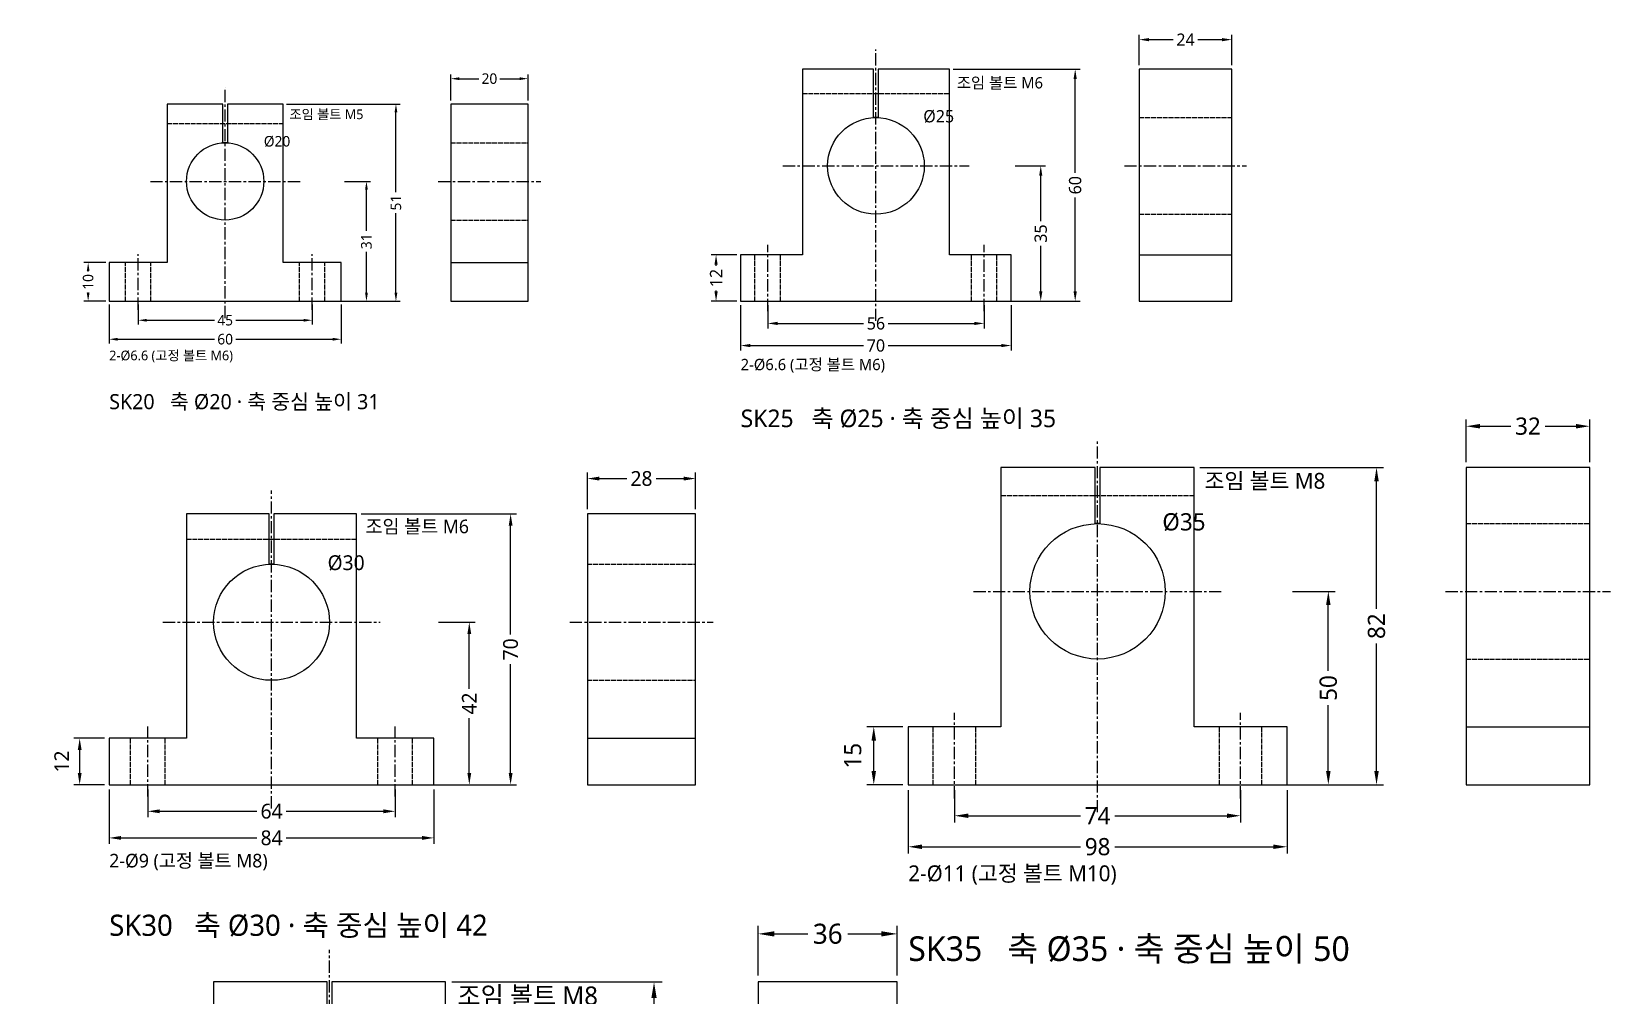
# Model space of a CAD drawing. Header units: millimetres. Extents: x -20 to 388, y -781 to 40.
# Drawn here: x -20.1 to 388.4, y -386.3 to -137.1 of the extents above; entities that cross this region are included whole.
import ezdxf

# ---------------------------------------------------------------- set-up
doc = ezdxf.new("R2010")
doc.units = ezdxf.units.MM
doc.linetypes.add('CENTER', pattern=[5.08, 3.175, -0.635, 0.635, -0.635])
doc.linetypes.add('DASHED', pattern=[1.524, 1.27, -0.254])
for name, color, linetype in [('문자', 7, 'CONTINUOUS'), ('숨은선', 3, 'DASHED'), ('외형선', 7, 'CONTINUOUS'), ('중심선', 1, 'CENTER'), ('치수', 4, 'CONTINUOUS')]:
    doc.layers.add(name, color=color, linetype=linetype)
doc.styles.add('CH_KOR', font='malgun.ttf')
doc.dimstyles.new('CH_DIM', dxfattribs={"dimtxt": 2.5, "dimasz": 2, "dimexe": 1, "dimexo": 0.8, "dimgap": 0.8, "dimtad": 1, "dimdec": 1, "dimdsep": 46, "dimtxsty": 'CH_KOR', "dimcen": 2.5, "dimclrd": 4, "dimclre": 4, "dimclrt": 4, "dimazin": 3, "dimtfac": 1, "dimtmove": 0, "dimatfit": 3})

# ---------------------------------------------------------------- blocks, each defined once
blk = doc.blocks.new('_CLOSEDFILLED')
at = {"color": 0, "linetype": 'BYBLOCK'}
blk.add_solid([(-1, 0.164), (0, 0), (-1, -0.164)], dxfattribs=at)
blk = doc.blocks.new('*D25')
at = {"color": 4}
for p, q in [((-30, -0.87), (-30, -10.91)), ((30, -0.87), (30, -10.91)), ((-27.82, -9.82), (-2.73, -9.82)), ((2.73, -9.82), (27.82, -9.82))]:
    blk.add_line(p, q, dxfattribs=at)
at = {"layer": 'Defpoints'}
for p in [(-30, 0), (30, 0), (-30, -9.82)]:
    blk.add_point(p, dxfattribs=at)
at = {"layer": '치수', "color": 4, "xscale": 2.1818181818181817, "yscale": 2.1818181818181817, "rotation": 180}
blk.add_blockref('_CLOSEDFILLED', (-30, -9.82), dxfattribs=at)
at = {"layer": '치수', "color": 4, "xscale": 2.1818181818181817, "yscale": 2.1818181818181817}
blk.add_blockref('_CLOSEDFILLED', (30, -9.82), dxfattribs=at)
at = {"layer": '치수', "color": 4, "insert": (0, -9.82), "char_height": 2.727, "attachment_point": 5, "style": 'CH_KOR'}
blk.add_mtext('60', dxfattribs=at)
blk = doc.blocks.new('*D26')
at = {"color": 4}
for p, q in [((-22.5, -0.87), (-22.5, -6)), ((22.5, -0.87), (22.5, -6)), ((-20.32, -4.91), (-2.73, -4.91)), ((2.73, -4.91), (20.32, -4.91))]:
    blk.add_line(p, q, dxfattribs=at)
at = {"layer": 'Defpoints'}
for p in [(-22.5, 0), (22.5, 0), (-22.5, -4.91)]:
    blk.add_point(p, dxfattribs=at)
at = {"layer": '치수', "color": 4, "xscale": 2.1818181818181817, "yscale": 2.1818181818181817, "rotation": 180}
blk.add_blockref('_CLOSEDFILLED', (-22.5, -4.91), dxfattribs=at)
at = {"layer": '치수', "color": 4, "xscale": 2.1818181818181817, "yscale": 2.1818181818181817}
blk.add_blockref('_CLOSEDFILLED', (22.5, -4.91), dxfattribs=at)
at = {"layer": '치수', "color": 4, "insert": (0, -4.91), "char_height": 2.727, "attachment_point": 5, "style": 'CH_KOR'}
blk.add_mtext('45', dxfattribs=at)
blk = doc.blocks.new('*D27')
at = {"color": 4}
for p, q in [((30.87, 31), (37.64, 31)), ((36.55, 18.23), (36.55, 28.82)), ((36.55, 2.18), (36.55, 12.77)), ((30.87, 0), (37.64, 0))]:
    blk.add_line(p, q, dxfattribs=at)
at = {"layer": 'Defpoints'}
for p in [(30, 31), (30, 0), (36.55, 0)]:
    blk.add_point(p, dxfattribs=at)
at = {"layer": '치수', "color": 4, "xscale": 2.1818181818181817, "yscale": 2.1818181818181817}
for p, rotation in [((36.55, 31), 90), ((36.55, 0), 270)]:
    blk.add_blockref('_CLOSEDFILLED', p, dxfattribs=dict(at, rotation=rotation))
at = {"layer": '치수', "color": 4, "insert": (36.55, 15.5), "char_height": 2.727, "attachment_point": 5, "rotation": 90, "style": 'CH_KOR'}
blk.add_mtext('31', dxfattribs=at)
blk = doc.blocks.new('*D28')
at = {"color": 4}
for p, q in [((15.87, 51), (45.27, 51)), ((44.18, 28.23), (44.18, 48.82)), ((44.18, 2.18), (44.18, 22.77)), ((15.87, 0), (45.27, 0))]:
    blk.add_line(p, q, dxfattribs=at)
at = {"layer": 'Defpoints'}
for p in [(15, 51), (15, 0), (44.18, 0)]:
    blk.add_point(p, dxfattribs=at)
at = {"layer": '치수', "color": 4, "xscale": 2.1818181818181817, "yscale": 2.1818181818181817}
for p, rotation in [((44.18, 51), 90), ((44.18, 0), 270)]:
    blk.add_blockref('_CLOSEDFILLED', p, dxfattribs=dict(at, rotation=rotation))
at = {"layer": '치수', "color": 4, "insert": (44.18, 25.5), "char_height": 2.727, "attachment_point": 5, "rotation": 90, "style": 'CH_KOR'}
blk.add_mtext('51', dxfattribs=at)
blk = doc.blocks.new('*D29')
at = {"color": 4}
for p, q in [((-30.87, 10), (-36.55, 10)), ((-35.45, 7.73), (-35.45, 7.82)), ((-30.87, 0), (-36.55, 0)), ((-35.45, 2.18), (-35.45, 2.27))]:
    blk.add_line(p, q, dxfattribs=at)
at = {"layer": 'Defpoints'}
for p in [(-30, 10), (-35.45, 0), (-30, 0)]:
    blk.add_point(p, dxfattribs=at)
at = {"layer": '치수', "color": 4, "xscale": 2.1818181818181817, "yscale": 2.1818181818181817}
for p, rotation in [((-35.45, 10), 90), ((-35.45, 0), 270)]:
    blk.add_blockref('_CLOSEDFILLED', p, dxfattribs=dict(at, rotation=rotation))
at = {"layer": '치수', "color": 4, "insert": (-35.45, 5), "char_height": 2.727, "attachment_point": 5, "rotation": 90, "style": 'CH_KOR'}
blk.add_mtext('10', dxfattribs=at)
blk = doc.blocks.new('*D30')
at = {"color": 4}
for p, q in [((58.36, 51.87), (58.36, 58.64)), ((60.55, 57.55), (65.64, 57.55)), ((71.09, 57.55), (76.18, 57.55)), ((78.36, 51.87), (78.36, 58.64))]:
    blk.add_line(p, q, dxfattribs=at)
at = {"layer": 'Defpoints'}
for p in [(58.36, 57.55), (58.36, 51), (78.36, 51)]:
    blk.add_point(p, dxfattribs=at)
at = {"layer": '치수', "color": 4, "xscale": 2.1818181818181817, "yscale": 2.1818181818181817, "rotation": 180}
blk.add_blockref('_CLOSEDFILLED', (58.36, 57.55), dxfattribs=at)
at = {"layer": '치수', "color": 4, "xscale": 2.1818181818181817, "yscale": 2.1818181818181817}
blk.add_blockref('_CLOSEDFILLED', (78.36, 57.55), dxfattribs=at)
at = {"layer": '치수', "color": 4, "insert": (68.36, 57.55), "char_height": 2.727, "attachment_point": 5, "style": 'CH_KOR'}
blk.add_mtext('20', dxfattribs=at)
blk = doc.blocks.new('*D31')
at = {"color": 4}
for p, q in [((-35, -1.02), (-35, -12.73)), ((35, -1.02), (35, -12.73)), ((-32.45, -11.45), (-3.18, -11.45)), ((3.18, -11.45), (32.45, -11.45))]:
    blk.add_line(p, q, dxfattribs=at)
at = {"layer": 'Defpoints'}
for p in [(-35, 0), (35, 0), (-35, -11.45)]:
    blk.add_point(p, dxfattribs=at)
at = {"layer": '치수', "color": 4, "xscale": 2.5454545454545454, "yscale": 2.5454545454545454, "rotation": 180}
blk.add_blockref('_CLOSEDFILLED', (-35, -11.45), dxfattribs=at)
at = {"layer": '치수', "color": 4, "xscale": 2.5454545454545454, "yscale": 2.5454545454545454}
blk.add_blockref('_CLOSEDFILLED', (35, -11.45), dxfattribs=at)
at = {"layer": '치수', "color": 4, "insert": (0, -11.45), "char_height": 3.182, "attachment_point": 5, "style": 'CH_KOR'}
blk.add_mtext('70', dxfattribs=at)
blk = doc.blocks.new('*D32')
at = {"color": 4}
for p, q in [((-28, -1.02), (-28, -7)), ((28, -1.02), (28, -7)), ((-25.45, -5.73), (-3.18, -5.73)), ((3.18, -5.73), (25.45, -5.73))]:
    blk.add_line(p, q, dxfattribs=at)
at = {"layer": 'Defpoints'}
for p in [(-28, 0), (28, 0), (-28, -5.73)]:
    blk.add_point(p, dxfattribs=at)
at = {"layer": '치수', "color": 4, "xscale": 2.5454545454545454, "yscale": 2.5454545454545454, "rotation": 180}
blk.add_blockref('_CLOSEDFILLED', (-28, -5.73), dxfattribs=at)
at = {"layer": '치수', "color": 4, "xscale": 2.5454545454545454, "yscale": 2.5454545454545454}
blk.add_blockref('_CLOSEDFILLED', (28, -5.73), dxfattribs=at)
at = {"layer": '치수', "color": 4, "insert": (0, -5.73), "char_height": 3.182, "attachment_point": 5, "style": 'CH_KOR'}
blk.add_mtext('56', dxfattribs=at)
blk = doc.blocks.new('*D33')
at = {"color": 4}
for p, q in [((36.02, 35), (43.91, 35)), ((42.64, 20.68), (42.64, 32.45)), ((42.64, 2.55), (42.64, 14.32)), ((36.02, 0), (43.91, 0))]:
    blk.add_line(p, q, dxfattribs=at)
at = {"layer": 'Defpoints'}
for p in [(35, 35), (35, 0), (42.64, 0)]:
    blk.add_point(p, dxfattribs=at)
at = {"layer": '치수', "color": 4, "xscale": 2.5454545454545454, "yscale": 2.5454545454545454}
for p, rotation in [((42.64, 35), 90), ((42.64, 0), 270)]:
    blk.add_blockref('_CLOSEDFILLED', p, dxfattribs=dict(at, rotation=rotation))
at = {"layer": '치수', "color": 4, "insert": (42.64, 17.5), "char_height": 3.182, "attachment_point": 5, "rotation": 90, "style": 'CH_KOR'}
blk.add_mtext('35', dxfattribs=at)
blk = doc.blocks.new('*D34')
at = {"color": 4}
for p, q in [((20.02, 60), (52.82, 60)), ((51.55, 33.18), (51.55, 57.45)), ((51.55, 2.55), (51.55, 26.82)), ((20.02, 0), (52.82, 0))]:
    blk.add_line(p, q, dxfattribs=at)
at = {"layer": 'Defpoints'}
for p in [(19, 60), (19, 0), (51.55, 0)]:
    blk.add_point(p, dxfattribs=at)
at = {"layer": '치수', "color": 4, "xscale": 2.5454545454545454, "yscale": 2.5454545454545454}
for p, rotation in [((51.55, 60), 90), ((51.55, 0), 270)]:
    blk.add_blockref('_CLOSEDFILLED', p, dxfattribs=dict(at, rotation=rotation))
at = {"layer": '치수', "color": 4, "insert": (51.55, 30), "char_height": 3.182, "attachment_point": 5, "rotation": 90, "style": 'CH_KOR'}
blk.add_mtext('60', dxfattribs=at)
blk = doc.blocks.new('*D35')
at = {"color": 4}
for p, q in [((-36.02, 12), (-42.64, 12)), ((-41.36, 9.18), (-41.36, 9.45)), ((-36.02, 0), (-42.64, 0)), ((-41.36, 2.55), (-41.36, 2.82))]:
    blk.add_line(p, q, dxfattribs=at)
at = {"layer": 'Defpoints'}
for p in [(-35, 12), (-41.36, 0), (-35, 0)]:
    blk.add_point(p, dxfattribs=at)
at = {"layer": '치수', "color": 4, "xscale": 2.5454545454545454, "yscale": 2.5454545454545454}
for p, rotation in [((-41.36, 12), 90), ((-41.36, 0), 270)]:
    blk.add_blockref('_CLOSEDFILLED', p, dxfattribs=dict(at, rotation=rotation))
at = {"layer": '치수', "color": 4, "insert": (-41.36, 6), "char_height": 3.182, "attachment_point": 5, "rotation": 90, "style": 'CH_KOR'}
blk.add_mtext('12', dxfattribs=at)
blk = doc.blocks.new('*D36')
at = {"color": 4}
for p, q in [((68.09, 61.02), (68.09, 68.91)), ((70.64, 67.64), (76.91, 67.64)), ((83.27, 67.64), (89.55, 67.64)), ((92.09, 61.02), (92.09, 68.91))]:
    blk.add_line(p, q, dxfattribs=at)
at = {"layer": 'Defpoints'}
for p in [(68.09, 67.64), (68.09, 60), (92.09, 60)]:
    blk.add_point(p, dxfattribs=at)
at = {"layer": '치수', "color": 4, "xscale": 2.5454545454545454, "yscale": 2.5454545454545454, "rotation": 180}
blk.add_blockref('_CLOSEDFILLED', (68.09, 67.64), dxfattribs=at)
at = {"layer": '치수', "color": 4, "xscale": 2.5454545454545454, "yscale": 2.5454545454545454}
blk.add_blockref('_CLOSEDFILLED', (92.09, 67.64), dxfattribs=at)
at = {"layer": '치수', "color": 4, "insert": (80.09, 67.64), "char_height": 3.182, "attachment_point": 5, "style": 'CH_KOR'}
blk.add_mtext('24', dxfattribs=at)
blk = doc.blocks.new('*D37')
at = {"color": 4}
for p, q in [((-42, -1.22), (-42, -15.27)), ((42, -1.22), (42, -15.27)), ((-38.95, -13.75), (-3.82, -13.75)), ((3.82, -13.75), (38.95, -13.75))]:
    blk.add_line(p, q, dxfattribs=at)
at = {"layer": 'Defpoints'}
for p in [(-42, 0), (42, 0), (-42, -13.75)]:
    blk.add_point(p, dxfattribs=at)
at = {"layer": '치수', "color": 4, "xscale": 3.0545454545454547, "yscale": 3.0545454545454547, "rotation": 180}
blk.add_blockref('_CLOSEDFILLED', (-42, -13.75), dxfattribs=at)
at = {"layer": '치수', "color": 4, "xscale": 3.0545454545454547, "yscale": 3.0545454545454547}
blk.add_blockref('_CLOSEDFILLED', (42, -13.75), dxfattribs=at)
at = {"layer": '치수', "color": 4, "insert": (0, -13.75), "char_height": 3.818, "attachment_point": 5, "style": 'CH_KOR'}
blk.add_mtext('84', dxfattribs=at)
blk = doc.blocks.new('*D38')
at = {"color": 4}
for p, q in [((-32, -1.22), (-32, -8.4)), ((32, -1.22), (32, -8.4)), ((-28.95, -6.87), (-3.82, -6.87)), ((3.82, -6.87), (28.95, -6.87))]:
    blk.add_line(p, q, dxfattribs=at)
at = {"layer": 'Defpoints'}
for p in [(-32, 0), (32, 0), (-32, -6.87)]:
    blk.add_point(p, dxfattribs=at)
at = {"layer": '치수', "color": 4, "xscale": 3.0545454545454547, "yscale": 3.0545454545454547, "rotation": 180}
blk.add_blockref('_CLOSEDFILLED', (-32, -6.87), dxfattribs=at)
at = {"layer": '치수', "color": 4, "xscale": 3.0545454545454547, "yscale": 3.0545454545454547}
blk.add_blockref('_CLOSEDFILLED', (32, -6.87), dxfattribs=at)
at = {"layer": '치수', "color": 4, "insert": (0, -6.87), "char_height": 3.818, "attachment_point": 5, "style": 'CH_KOR'}
blk.add_mtext('64', dxfattribs=at)
blk = doc.blocks.new('*D39')
at = {"color": 4}
for p, q in [((43.22, 42), (52.69, 42)), ((51.16, 24.82), (51.16, 38.95)), ((51.16, 3.05), (51.16, 17.18)), ((43.22, 0), (52.69, 0))]:
    blk.add_line(p, q, dxfattribs=at)
at = {"layer": 'Defpoints'}
for p in [(42, 42), (42, 0), (51.16, 0)]:
    blk.add_point(p, dxfattribs=at)
at = {"layer": '치수', "color": 4, "xscale": 3.0545454545454547, "yscale": 3.0545454545454547}
for p, rotation in [((51.16, 42), 90), ((51.16, 0), 270)]:
    blk.add_blockref('_CLOSEDFILLED', p, dxfattribs=dict(at, rotation=rotation))
at = {"layer": '치수', "color": 4, "insert": (51.16, 21), "char_height": 3.818, "attachment_point": 5, "rotation": 90, "style": 'CH_KOR'}
blk.add_mtext('42', dxfattribs=at)
blk = doc.blocks.new('*D40')
at = {"color": 4}
for p, q in [((23.22, 70), (63.38, 70)), ((61.85, 38.82), (61.85, 66.95)), ((61.85, 3.05), (61.85, 31.18)), ((23.22, 0), (63.38, 0))]:
    blk.add_line(p, q, dxfattribs=at)
at = {"layer": 'Defpoints'}
for p in [(22, 70), (22, 0), (61.85, 0)]:
    blk.add_point(p, dxfattribs=at)
at = {"layer": '치수', "color": 4, "xscale": 3.0545454545454547, "yscale": 3.0545454545454547}
for p, rotation in [((61.85, 70), 90), ((61.85, 0), 270)]:
    blk.add_blockref('_CLOSEDFILLED', p, dxfattribs=dict(at, rotation=rotation))
at = {"layer": '치수', "color": 4, "insert": (61.85, 35), "char_height": 3.818, "attachment_point": 5, "rotation": 90, "style": 'CH_KOR'}
blk.add_mtext('70', dxfattribs=at)
blk = doc.blocks.new('*D41')
at = {"color": 4}
for p, q in [((-43.22, 12), (-51.16, 12)), ((-49.64, 3.05), (-49.64, 8.95)), ((-43.22, 0), (-51.16, 0))]:
    blk.add_line(p, q, dxfattribs=at)
at = {"layer": 'Defpoints'}
for p in [(-42, 12), (-49.64, 0), (-42, 0)]:
    blk.add_point(p, dxfattribs=at)
at = {"layer": '치수', "color": 4, "xscale": 3.0545454545454547, "yscale": 3.0545454545454547}
for p, rotation in [((-49.64, 12), 90), ((-49.64, 0), 270)]:
    blk.add_blockref('_CLOSEDFILLED', p, dxfattribs=dict(at, rotation=rotation))
at = {"layer": '치수', "color": 4, "insert": (-54.29, 6), "char_height": 3.818, "attachment_point": 5, "rotation": 90, "style": 'CH_KOR'}
blk.add_mtext('12', dxfattribs=at)
blk = doc.blocks.new('*D42')
at = {"color": 4}
for p, q in [((81.71, 71.22), (81.71, 80.69)), ((84.76, 79.16), (91.89, 79.16)), ((99.53, 79.16), (106.65, 79.16)), ((109.71, 71.22), (109.71, 80.69))]:
    blk.add_line(p, q, dxfattribs=at)
at = {"layer": 'Defpoints'}
for p in [(81.71, 79.16), (81.71, 70), (109.71, 70)]:
    blk.add_point(p, dxfattribs=at)
at = {"layer": '치수', "color": 4, "xscale": 3.0545454545454547, "yscale": 3.0545454545454547, "rotation": 180}
blk.add_blockref('_CLOSEDFILLED', (81.71, 79.16), dxfattribs=at)
at = {"layer": '치수', "color": 4, "xscale": 3.0545454545454547, "yscale": 3.0545454545454547}
blk.add_blockref('_CLOSEDFILLED', (109.71, 79.16), dxfattribs=at)
at = {"layer": '치수', "color": 4, "insert": (95.71, 79.16), "char_height": 3.818, "attachment_point": 5, "style": 'CH_KOR'}
blk.add_mtext('28', dxfattribs=at)
blk = doc.blocks.new('*D43')
at = {"color": 4}
for p, q in [((-49, -1.43), (-49, -17.82)), ((49, -1.43), (49, -17.82)), ((-45.44, -16.04), (-4.45, -16.04)), ((4.45, -16.04), (45.44, -16.04))]:
    blk.add_line(p, q, dxfattribs=at)
at = {"layer": 'Defpoints'}
for p in [(-49, 0), (49, 0), (-49, -16.04)]:
    blk.add_point(p, dxfattribs=at)
at = {"layer": '치수', "color": 4, "xscale": 3.5636363636363635, "yscale": 3.5636363636363635, "rotation": 180}
blk.add_blockref('_CLOSEDFILLED', (-49, -16.04), dxfattribs=at)
at = {"layer": '치수', "color": 4, "xscale": 3.5636363636363635, "yscale": 3.5636363636363635}
blk.add_blockref('_CLOSEDFILLED', (49, -16.04), dxfattribs=at)
at = {"layer": '치수', "color": 4, "insert": (0, -16.04), "char_height": 4.455, "attachment_point": 5, "style": 'CH_KOR'}
blk.add_mtext('98', dxfattribs=at)
blk = doc.blocks.new('*D44')
at = {"color": 4}
for p, q in [((-37, -1.43), (-37, -9.8)), ((37, -1.43), (37, -9.8)), ((-33.44, -8.02), (-4.45, -8.02)), ((4.45, -8.02), (33.44, -8.02))]:
    blk.add_line(p, q, dxfattribs=at)
at = {"layer": 'Defpoints'}
for p in [(-37, 0), (37, 0), (-37, -8.02)]:
    blk.add_point(p, dxfattribs=at)
at = {"layer": '치수', "color": 4, "xscale": 3.5636363636363635, "yscale": 3.5636363636363635, "rotation": 180}
blk.add_blockref('_CLOSEDFILLED', (-37, -8.02), dxfattribs=at)
at = {"layer": '치수', "color": 4, "xscale": 3.5636363636363635, "yscale": 3.5636363636363635}
blk.add_blockref('_CLOSEDFILLED', (37, -8.02), dxfattribs=at)
at = {"layer": '치수', "color": 4, "insert": (0, -8.02), "char_height": 4.455, "attachment_point": 5, "style": 'CH_KOR'}
blk.add_mtext('74', dxfattribs=at)
blk = doc.blocks.new('*D45')
at = {"color": 4}
for p, q in [((50.43, 50), (61.47, 50)), ((59.69, 29.45), (59.69, 46.44)), ((59.69, 3.56), (59.69, 20.55)), ((50.43, 0), (61.47, 0))]:
    blk.add_line(p, q, dxfattribs=at)
at = {"layer": 'Defpoints'}
for p in [(49, 50), (49, 0), (59.69, 0)]:
    blk.add_point(p, dxfattribs=at)
at = {"layer": '치수', "color": 4, "xscale": 3.5636363636363635, "yscale": 3.5636363636363635}
for p, rotation in [((59.69, 50), 90), ((59.69, 0), 270)]:
    blk.add_blockref('_CLOSEDFILLED', p, dxfattribs=dict(at, rotation=rotation))
at = {"layer": '치수', "color": 4, "insert": (59.69, 25), "char_height": 4.455, "attachment_point": 5, "rotation": 90, "style": 'CH_KOR'}
blk.add_mtext('50', dxfattribs=at)
blk = doc.blocks.new('*D46')
at = {"color": 4}
for p, q in [((26.43, 82), (73.95, 82)), ((72.16, 45.45), (72.16, 78.44)), ((72.16, 3.56), (72.16, 36.55)), ((26.43, 0), (73.95, 0))]:
    blk.add_line(p, q, dxfattribs=at)
at = {"layer": 'Defpoints'}
for p in [(25, 82), (25, 0), (72.16, 0)]:
    blk.add_point(p, dxfattribs=at)
at = {"layer": '치수', "color": 4, "xscale": 3.5636363636363635, "yscale": 3.5636363636363635}
for p, rotation in [((72.16, 82), 90), ((72.16, 0), 270)]:
    blk.add_blockref('_CLOSEDFILLED', p, dxfattribs=dict(at, rotation=rotation))
at = {"layer": '치수', "color": 4, "insert": (72.16, 41), "char_height": 4.455, "attachment_point": 5, "rotation": 90, "style": 'CH_KOR'}
blk.add_mtext('82', dxfattribs=at)
blk = doc.blocks.new('*D47')
at = {"color": 4}
for p, q in [((-50.43, 15), (-59.69, 15)), ((-57.91, 3.56), (-57.91, 11.44)), ((-50.43, 0), (-59.69, 0))]:
    blk.add_line(p, q, dxfattribs=at)
at = {"layer": 'Defpoints'}
for p in [(-49, 15), (-57.91, 0), (-49, 0)]:
    blk.add_point(p, dxfattribs=at)
at = {"layer": '치수', "color": 4, "xscale": 3.5636363636363635, "yscale": 3.5636363636363635}
for p, rotation in [((-57.91, 15), 90), ((-57.91, 0), 270)]:
    blk.add_blockref('_CLOSEDFILLED', p, dxfattribs=dict(at, rotation=rotation))
at = {"layer": '치수', "color": 4, "insert": (-63.34, 7.5), "char_height": 4.455, "attachment_point": 5, "rotation": 90, "style": 'CH_KOR'}
blk.add_mtext('15', dxfattribs=at)
blk = doc.blocks.new('*D48')
at = {"color": 4}
for p, q in [((95.33, 83.43), (95.33, 94.47)), ((127.33, 83.43), (127.33, 94.47)), ((98.89, 92.69), (106.87, 92.69)), ((115.78, 92.69), (123.76, 92.69))]:
    blk.add_line(p, q, dxfattribs=at)
at = {"layer": 'Defpoints'}
for p in [(95.33, 92.69), (95.33, 82), (127.33, 82)]:
    blk.add_point(p, dxfattribs=at)
at = {"layer": '치수', "color": 4, "xscale": 3.5636363636363635, "yscale": 3.5636363636363635, "rotation": 180}
blk.add_blockref('_CLOSEDFILLED', (95.33, 92.69), dxfattribs=at)
at = {"layer": '치수', "color": 4, "xscale": 3.5636363636363635, "yscale": 3.5636363636363635}
blk.add_blockref('_CLOSEDFILLED', (127.33, 92.69), dxfattribs=at)
at = {"layer": '치수', "color": 4, "insert": (111.33, 92.69), "char_height": 4.455, "attachment_point": 5, "style": 'CH_KOR'}
blk.add_mtext('32', dxfattribs=at)
blk = doc.blocks.new('*D49')
at = {"color": 4}
for p, q in [((-57, -1.66), (-57, -20.73)), ((57, -1.66), (57, -20.73)), ((-52.85, -18.65), (-7.77, -18.65)), ((7.77, -18.65), (52.85, -18.65))]:
    blk.add_line(p, q, dxfattribs=at)
at = {"layer": 'Defpoints'}
for p in [(-57, 0), (57, 0), (-57, -18.65)]:
    blk.add_point(p, dxfattribs=at)
at = {"layer": '치수', "color": 4, "xscale": 4.1454545454545455, "yscale": 4.1454545454545455, "rotation": 180}
blk.add_blockref('_CLOSEDFILLED', (-57, -18.65), dxfattribs=at)
at = {"layer": '치수', "color": 4, "xscale": 4.1454545454545455, "yscale": 4.1454545454545455}
blk.add_blockref('_CLOSEDFILLED', (57, -18.65), dxfattribs=at)
at = {"layer": '치수', "color": 4, "insert": (0, -18.65), "char_height": 5.182, "attachment_point": 5, "style": 'CH_KOR'}
blk.add_mtext('114', dxfattribs=at)
blk = doc.blocks.new('*D50')
at = {"color": 4}
for p, q in [((-45, -1.66), (-45, -11.4)), ((45, -1.66), (45, -11.4)), ((-40.85, -9.33), (-5.18, -9.33)), ((5.18, -9.33), (40.85, -9.33))]:
    blk.add_line(p, q, dxfattribs=at)
at = {"layer": 'Defpoints'}
for p in [(-45, 0), (45, 0), (-45, -9.33)]:
    blk.add_point(p, dxfattribs=at)
at = {"layer": '치수', "color": 4, "xscale": 4.1454545454545455, "yscale": 4.1454545454545455, "rotation": 180}
blk.add_blockref('_CLOSEDFILLED', (-45, -9.33), dxfattribs=at)
at = {"layer": '치수', "color": 4, "xscale": 4.1454545454545455, "yscale": 4.1454545454545455}
blk.add_blockref('_CLOSEDFILLED', (45, -9.33), dxfattribs=at)
at = {"layer": '치수', "color": 4, "insert": (0, -9.33), "char_height": 5.182, "attachment_point": 5, "style": 'CH_KOR'}
blk.add_mtext('90', dxfattribs=at)
blk = doc.blocks.new('*D51')
at = {"color": 4}
for p, q in [((58.66, 60), (71.51, 60)), ((69.44, 35.18), (69.44, 55.85)), ((69.44, 4.15), (69.44, 24.82)), ((58.66, 0), (71.51, 0))]:
    blk.add_line(p, q, dxfattribs=at)
at = {"layer": 'Defpoints'}
for p in [(57, 60), (57, 0), (69.44, 0)]:
    blk.add_point(p, dxfattribs=at)
at = {"layer": '치수', "color": 4, "xscale": 4.1454545454545455, "yscale": 4.1454545454545455}
for p, rotation in [((69.44, 60), 90), ((69.44, 0), 270)]:
    blk.add_blockref('_CLOSEDFILLED', p, dxfattribs=dict(at, rotation=rotation))
at = {"layer": '치수', "color": 4, "insert": (69.44, 30), "char_height": 5.182, "attachment_point": 5, "rotation": 90, "style": 'CH_KOR'}
blk.add_mtext('60', dxfattribs=at)
blk = doc.blocks.new('*D52')
at = {"color": 4}
for p, q in [((31.66, 96), (86.02, 96)), ((83.95, 53.18), (83.95, 91.85)), ((83.95, 4.15), (83.95, 42.82)), ((31.66, 0), (86.02, 0))]:
    blk.add_line(p, q, dxfattribs=at)
at = {"layer": 'Defpoints'}
for p in [(30, 96), (30, 0), (83.95, 0)]:
    blk.add_point(p, dxfattribs=at)
at = {"layer": '치수', "color": 4, "xscale": 4.1454545454545455, "yscale": 4.1454545454545455}
for p, rotation in [((83.95, 96), 90), ((83.95, 0), 270)]:
    blk.add_blockref('_CLOSEDFILLED', p, dxfattribs=dict(at, rotation=rotation))
at = {"layer": '치수', "color": 4, "insert": (83.95, 48), "char_height": 5.182, "attachment_point": 5, "rotation": 90, "style": 'CH_KOR'}
blk.add_mtext('96', dxfattribs=at)
blk = doc.blocks.new('*D53')
at = {"color": 4}
for p, q in [((-58.66, 15), (-69.44, 15)), ((-67.36, 4.15), (-67.36, 10.85)), ((-58.66, 0), (-69.44, 0))]:
    blk.add_line(p, q, dxfattribs=at)
at = {"layer": 'Defpoints'}
for p in [(-57, 15), (-67.36, 0), (-57, 0)]:
    blk.add_point(p, dxfattribs=at)
at = {"layer": '치수', "color": 4, "xscale": 4.1454545454545455, "yscale": 4.1454545454545455}
for p, rotation in [((-67.36, 15), 90), ((-67.36, 0), 270)]:
    blk.add_blockref('_CLOSEDFILLED', p, dxfattribs=dict(at, rotation=rotation))
at = {"layer": '치수', "color": 4, "insert": (-73.69, 7.5), "char_height": 5.182, "attachment_point": 5, "rotation": 90, "style": 'CH_KOR'}
blk.add_mtext('15', dxfattribs=at)
blk = doc.blocks.new('*D54')
at = {"color": 4}
for p, q in [((110.89, 97.66), (110.89, 110.51)), ((146.89, 97.66), (146.89, 110.51)), ((115.04, 108.44), (123.71, 108.44)), ((134.07, 108.44), (142.75, 108.44))]:
    blk.add_line(p, q, dxfattribs=at)
at = {"layer": 'Defpoints'}
for p in [(110.89, 108.44), (110.89, 96), (146.89, 96)]:
    blk.add_point(p, dxfattribs=at)
at = {"layer": '치수', "color": 4, "xscale": 4.1454545454545455, "yscale": 4.1454545454545455, "rotation": 180}
blk.add_blockref('_CLOSEDFILLED', (110.89, 108.44), dxfattribs=at)
at = {"layer": '치수', "color": 4, "xscale": 4.1454545454545455, "yscale": 4.1454545454545455}
blk.add_blockref('_CLOSEDFILLED', (146.89, 108.44), dxfattribs=at)
at = {"layer": '치수', "color": 4, "insert": (128.89, 108.44), "char_height": 5.182, "attachment_point": 5, "style": 'CH_KOR'}
blk.add_mtext('36', dxfattribs=at)
blk = doc.blocks.new('SH_SK20')
at = {"layer": '숨은선'}
for p, q in [((-15, 46), (15, 46)), ((58.36, 41), (78.36, 41)), ((58.36, 21), (78.36, 21)), ((-25.8, 0), (-25.8, 10)), ((-19.2, 0), (-19.2, 10)), ((19.2, 0), (19.2, 10)), ((25.8, 0), (25.8, 10))]:
    blk.add_line(p, q, dxfattribs=at)
at = {"layer": '외형선'}
blk.add_line((58.36, 10), (78.36, 10), dxfattribs=at)
for points in [[(-30, 0), (30, 0), (30, 10), (15, 10), (15, 51), (0.6, 51), (0.6, 41), (-0.6, 41), (-0.6, 51), (-15, 51), (-15, 10), (-30, 10)], [(58.36, 0), (78.36, 0), (78.36, 51), (58.36, 51)]]:
    blk.add_lwpolyline(points, close=True, dxfattribs=at)
blk.add_circle((0, 31), 10, dxfattribs=at)
at = {"layer": '중심선'}
for p, q in [((0, -4.36), (0, 55.36)), ((-19.36, 31), (19.36, 31)), ((55.09, 31), (81.64, 31)), ((-22.5, -2.18), (-22.5, 12.18)), ((22.5, -2.18), (22.5, 12.18))]:
    blk.add_line(p, q, dxfattribs=at)
at = {"layer": '문자', "style": 'CH_KOR'}
for s, height, p in [('조임 볼트 M5', 2.509, (16.64, 47.09)), ('Ø20', 2.727, (10, 40)), ('2-Ø6.6 (고정 볼트 M6)', 2.5091, (-30, -15.27)), ('SK20   축 Ø20 · 축 중심 높이 31', 3.9, (-30, -27.9))]:
    blk.add_text(s, height=height, dxfattribs=at).set_placement(p)
at = {"layer": '치수'}
for base, p1, p2, picture, middle in [((58.36, 57.55), (58.36, 51), (78.36, 51), '*D30', (68.36, 57.55)), ((-30, -9.82), (-30, 0), (30, 0), '*D25', (0, -9.82)), ((-22.5, -4.91), (-22.5, 0), (22.5, 0), '*D26', (0, -4.91))]:
    dim = blk.add_linear_dim(base=base, p1=p1, p2=p2, dimstyle='CH_DIM', override={"dimscale": 1.090909}, dxfattribs=at)
    dim.commit()
    dim.dimension.update_dxf_attribs({"geometry": picture, "text_midpoint": middle})
for base, p1, p2, picture, middle in [((44.18, 0), (15, 0), (15, 51), '*D28', (44.18, 25.5)), ((36.55, 0), (30, 0), (30, 31), '*D27', (36.55, 15.5)), ((-35.45, 0), (-30, 0), (-30, 10), '*D29', (-35.45, 5))]:
    dim = blk.add_linear_dim(base=base, p1=p1, p2=p2, angle=90, dimstyle='CH_DIM', override={"dimscale": 1.090909}, dxfattribs=at)
    dim.commit()
    dim.dimension.update_dxf_attribs({"geometry": picture, "text_midpoint": middle})
blk = doc.blocks.new('SH_SK25')
at = {"layer": '숨은선'}
for p, q in [((-19, 53.75), (19, 53.75)), ((68.09, 47.5), (92.09, 47.5)), ((68.09, 22.5), (92.09, 22.5)), ((-31.3, 0), (-31.3, 12)), ((-24.7, 0), (-24.7, 12)), ((24.7, 0), (24.7, 12)), ((31.3, 0), (31.3, 12))]:
    blk.add_line(p, q, dxfattribs=at)
at = {"layer": '외형선'}
blk.add_line((68.09, 12), (92.09, 12), dxfattribs=at)
for points in [[(-35, 0), (35, 0), (35, 12), (19, 12), (19, 60), (0.6, 60), (0.6, 47.5), (-0.6, 47.5), (-0.6, 60), (-19, 60), (-19, 12), (-35, 12)], [(68.09, 0), (92.09, 0), (92.09, 60), (68.09, 60)]]:
    blk.add_lwpolyline(points, close=True, dxfattribs=at)
blk.add_circle((0, 35), 12.5, dxfattribs=at)
at = {"layer": '중심선'}
for p, q in [((0, -5.09), (0, 65.09)), ((-24.09, 35), (24.09, 35)), ((64.27, 35), (95.91, 35)), ((-28, -2.55), (-28, 14.55)), ((28, -2.55), (28, 14.55))]:
    blk.add_line(p, q, dxfattribs=at)
at = {"layer": '문자', "style": 'CH_KOR'}
for s, height, p in [('조임 볼트 M6', 2.927, (20.91, 55.02)), ('Ø25', 3.182, (12.25, 46.25)), ('2-Ø6.6 (고정 볼트 M6)', 2.9273, (-35, -17.82)), ('SK25   축 Ø25 · 축 중심 높이 35', 4.55, (-35, -32.55))]:
    blk.add_text(s, height=height, dxfattribs=at).set_placement(p)
at = {"layer": '치수'}
for base, p1, p2, picture, middle in [((68.09, 67.64), (68.09, 60), (92.09, 60), '*D36', (80.09, 67.64)), ((-35, -11.45), (-35, 0), (35, 0), '*D31', (0, -11.45)), ((-28, -5.73), (-28, 0), (28, 0), '*D32', (0, -5.73))]:
    dim = blk.add_linear_dim(base=base, p1=p1, p2=p2, dimstyle='CH_DIM', override={"dimscale": 1.272727}, dxfattribs=at)
    dim.commit()
    dim.dimension.update_dxf_attribs({"geometry": picture, "text_midpoint": middle})
for base, p1, p2, picture, middle in [((51.55, 0), (19, 0), (19, 60), '*D34', (51.55, 30)), ((42.64, 0), (35, 0), (35, 35), '*D33', (42.64, 17.5)), ((-41.36, 0), (-35, 0), (-35, 12), '*D35', (-41.36, 6))]:
    dim = blk.add_linear_dim(base=base, p1=p1, p2=p2, angle=90, dimstyle='CH_DIM', override={"dimscale": 1.272727}, dxfattribs=at)
    dim.commit()
    dim.dimension.update_dxf_attribs({"geometry": picture, "text_midpoint": middle})
blk = doc.blocks.new('SH_SK30')
at = {"layer": '숨은선'}
for p, q in [((-22, 63.5), (22, 63.5)), ((81.71, 57), (109.71, 57)), ((81.71, 27), (109.71, 27)), ((-36.5, 0), (-36.5, 12)), ((-27.5, 0), (-27.5, 12)), ((27.5, 0), (27.5, 12)), ((36.5, 0), (36.5, 12))]:
    blk.add_line(p, q, dxfattribs=at)
at = {"layer": '외형선'}
blk.add_line((81.71, 12), (109.71, 12), dxfattribs=at)
for points in [[(-42, 0), (42, 0), (42, 12), (22, 12), (22, 70), (0.6, 70), (0.6, 57), (-0.6, 57), (-0.6, 70), (-22, 70), (-22, 12), (-42, 12)], [(81.71, 0), (109.71, 0), (109.71, 70), (81.71, 70)]]:
    blk.add_lwpolyline(points, close=True, dxfattribs=at)
blk.add_circle((0, 42), 15, dxfattribs=at)
at = {"layer": '중심선'}
for p, q in [((0, -6.11), (0, 76.11)), ((-28.11, 42), (28.11, 42)), ((77.13, 42), (114.29, 42)), ((-32, -3.05), (-32, 15.05)), ((32, -3.05), (32, 15.05))]:
    blk.add_line(p, q, dxfattribs=at)
at = {"layer": '문자', "style": 'CH_KOR'}
for s, height, p in [('조임 볼트 M6', 3.513, (24.29, 65.03)), ('Ø30', 3.818, (14.5, 55.5)), ('2-Ø9 (고정 볼트 M8)', 3.5127, (-42, -21.38)), ('SK30   축 Ø30 · 축 중심 높이 42', 5.46, (-42, -39.06))]:
    blk.add_text(s, height=height, dxfattribs=at).set_placement(p)
at = {"layer": '치수'}
for base, p1, p2, picture, middle in [((81.71, 79.16), (81.71, 70), (109.71, 70), '*D42', (95.71, 79.16)), ((-42, -13.75), (-42, 0), (42, 0), '*D37', (0, -13.75)), ((-32, -6.87), (-32, 0), (32, 0), '*D38', (0, -6.87))]:
    dim = blk.add_linear_dim(base=base, p1=p1, p2=p2, dimstyle='CH_DIM', override={"dimscale": 1.527273}, dxfattribs=at)
    dim.commit()
    dim.dimension.update_dxf_attribs({"geometry": picture, "text_midpoint": middle})
for base, p1, p2, picture, middle in [((61.85, 0), (22, 0), (22, 70), '*D40', (61.85, 35)), ((51.16, 0), (42, 0), (42, 42), '*D39', (51.16, 21)), ((-49.64, 0), (-42, 0), (-42, 12), '*D41', (-54.29, 6))]:
    dim = blk.add_linear_dim(base=base, p1=p1, p2=p2, angle=90, dimstyle='CH_DIM', override={"dimscale": 1.527273}, dxfattribs=at)
    dim.commit()
    dim.dimension.update_dxf_attribs({"geometry": picture, "text_midpoint": middle})
blk = doc.blocks.new('SH_SK35')
at = {"layer": '숨은선'}
for p, q in [((-25, 74.75), (25, 74.75)), ((95.33, 67.5), (127.33, 67.5)), ((95.33, 32.5), (127.33, 32.5)), ((-42.5, 0), (-42.5, 15)), ((-31.5, 0), (-31.5, 15)), ((31.5, 0), (31.5, 15)), ((42.5, 0), (42.5, 15))]:
    blk.add_line(p, q, dxfattribs=at)
at = {"layer": '외형선'}
blk.add_line((95.33, 15), (127.33, 15), dxfattribs=at)
for points in [[(-49, 0), (49, 0), (49, 15), (25, 15), (25, 82), (0.6, 82), (0.6, 67.5), (-0.6, 67.5), (-0.6, 82), (-25, 82), (-25, 15), (-49, 15)], [(95.33, 0), (127.33, 0), (127.33, 82), (95.33, 82)]]:
    blk.add_lwpolyline(points, close=True, dxfattribs=at)
blk.add_circle((0, 50), 17.5, dxfattribs=at)
at = {"layer": '중심선'}
for p, q in [((0, -7.13), (0, 89.13)), ((-32.13, 50), (32.13, 50)), ((89.98, 50), (132.67, 50)), ((-37, -3.56), (-37, 18.56)), ((37, -3.56), (37, 18.56))]:
    blk.add_line(p, q, dxfattribs=at)
at = {"layer": '문자', "style": 'CH_KOR'}
for s, height, p in [('조임 볼트 M8', 4.098, (27.67, 76.53)), ('Ø35', 4.455, (16.75, 65.75)), ('2-Ø11 (고정 볼트 M10)', 4.0982, (-49, -24.95)), ('SK35   축 Ø35 · 축 중심 높이 50', 6.37, (-49, -45.57))]:
    blk.add_text(s, height=height, dxfattribs=at).set_placement(p)
at = {"layer": '치수'}
for base, p1, p2, picture, middle in [((95.33, 92.69), (95.33, 82), (127.33, 82), '*D48', (111.33, 92.69)), ((-49, -16.04), (-49, 0), (49, 0), '*D43', (0, -16.04)), ((-37, -8.02), (-37, 0), (37, 0), '*D44', (0, -8.02))]:
    dim = blk.add_linear_dim(base=base, p1=p1, p2=p2, dimstyle='CH_DIM', override={"dimscale": 1.781818}, dxfattribs=at)
    dim.commit()
    dim.dimension.update_dxf_attribs({"geometry": picture, "text_midpoint": middle})
for base, p1, p2, picture, middle in [((72.16, 0), (25, 0), (25, 82), '*D46', (72.16, 41)), ((59.69, 0), (49, 0), (49, 50), '*D45', (59.69, 25)), ((-57.91, 0), (-49, 0), (-49, 15), '*D47', (-63.34, 7.5))]:
    dim = blk.add_linear_dim(base=base, p1=p1, p2=p2, angle=90, dimstyle='CH_DIM', override={"dimscale": 1.781818}, dxfattribs=at)
    dim.commit()
    dim.dimension.update_dxf_attribs({"geometry": picture, "text_midpoint": middle})
blk = doc.blocks.new('SH_SK40')
at = {"layer": '숨은선'}
for p, q in [((-30, 88), (30, 88)), ((110.89, 80), (146.89, 80)), ((110.89, 40), (146.89, 40)), ((-50.5, 0), (-50.5, 15)), ((-39.5, 0), (-39.5, 15)), ((39.5, 0), (39.5, 15)), ((50.5, 0), (50.5, 15))]:
    blk.add_line(p, q, dxfattribs=at)
at = {"layer": '외형선'}
blk.add_line((110.89, 15), (146.89, 15), dxfattribs=at)
for points in [[(-57, 0), (57, 0), (57, 15), (30, 15), (30, 96), (0.6, 96), (0.6, 80), (-0.6, 80), (-0.6, 96), (-30, 96), (-30, 15), (-57, 15)], [(110.89, 0), (146.89, 0), (146.89, 96), (110.89, 96)]]:
    blk.add_lwpolyline(points, close=True, dxfattribs=at)
blk.add_circle((0, 60), 20, dxfattribs=at)
at = {"layer": '중심선'}
for p, q in [((0, -8.29), (0, 104.29)), ((-38.29, 60), (38.29, 60)), ((104.67, 60), (153.11, 60)), ((-45, -4.15), (-45, 19.15)), ((45, -4.15), (45, 19.15))]:
    blk.add_line(p, q, dxfattribs=at)
at = {"layer": '문자', "style": 'CH_KOR'}
for s, height, p in [('조임 볼트 M8', 4.767, (33.11, 90.07)), ('Ø40', 5.182, (19, 78)), ('2-Ø11 (고정 볼트 M10)', 4.7673, (-57, -29.02)), ('SK40   축 Ø40 · 축 중심 높이 60', 7.41, (-57, -53.01))]:
    blk.add_text(s, height=height, dxfattribs=at).set_placement(p)
at = {"layer": '치수'}
for base, p1, p2, picture, middle in [((110.89, 108.44), (110.89, 96), (146.89, 96), '*D54', (128.89, 108.44)), ((-57, -18.65), (-57, 0), (57, 0), '*D49', (0, -18.65)), ((-45, -9.33), (-45, 0), (45, 0), '*D50', (0, -9.33))]:
    dim = blk.add_linear_dim(base=base, p1=p1, p2=p2, dimstyle='CH_DIM', override={"dimscale": 2.072727}, dxfattribs=at)
    dim.commit()
    dim.dimension.update_dxf_attribs({"geometry": picture, "text_midpoint": middle})
for base, p1, p2, picture, middle in [((83.95, 0), (30, 0), (30, 96), '*D52', (83.95, 48)), ((69.44, 0), (57, 0), (57, 60), '*D51', (69.44, 30)), ((-67.36, 0), (-57, 0), (-57, 15), '*D53', (-73.69, 7.5))]:
    dim = blk.add_linear_dim(base=base, p1=p1, p2=p2, angle=90, dimstyle='CH_DIM', override={"dimscale": 2.072727}, dxfattribs=at)
    dim.commit()
    dim.dimension.update_dxf_attribs({"geometry": picture, "text_midpoint": middle})

msp = doc.modelspace()

# ---------------------------------------------------------------- block references
for name, p in [('SH_SK25', (198.36, -206.8)), ('SH_SK20', (30, -206.8)), ('SH_SK35', (255.71, -331.8)), ('SH_SK30', (42, -331.8)), ('SH_SK40', (57, -478.8))]:
    msp.add_blockref(name, p)

doc.saveas('drawing.dxf')
